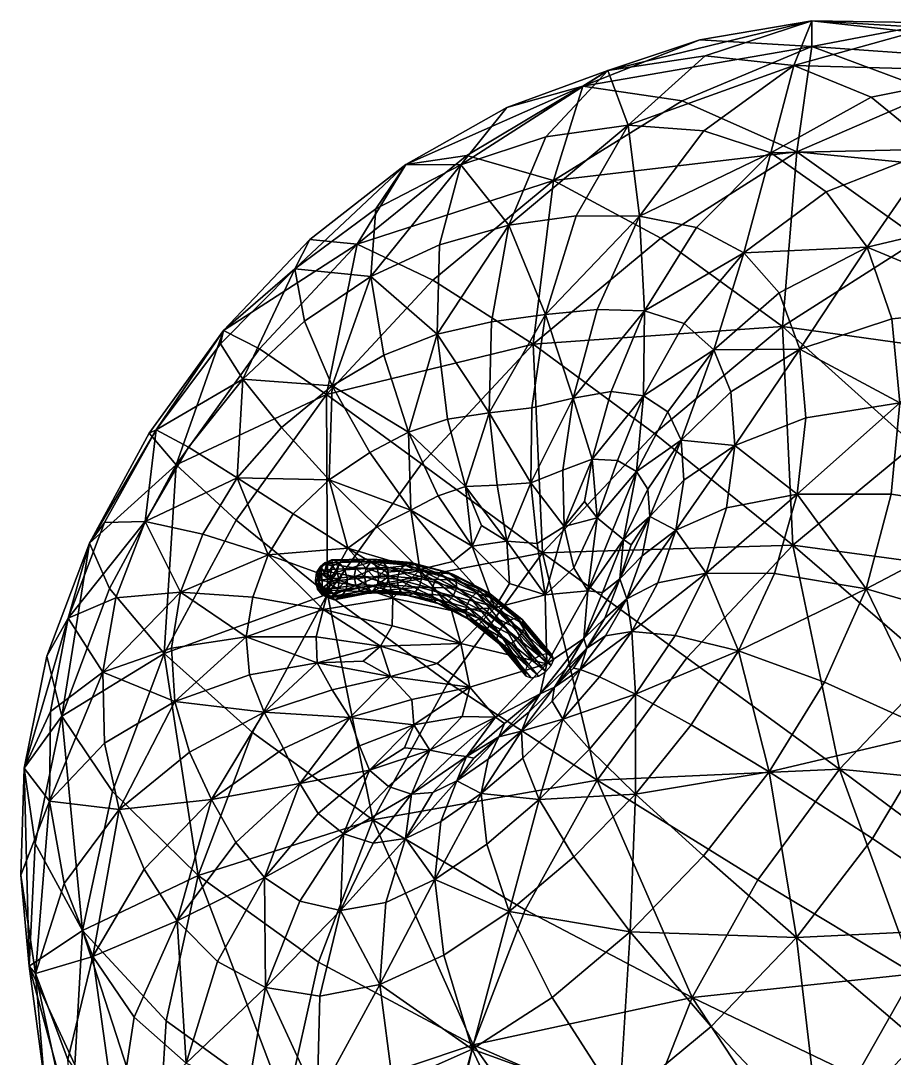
# Model space of a CAD drawing. Header units: millimetres. Extents: x -100 to 100, y -108 to 108.
# Drawn here: x 34.19 to 67.14, y 35.83 to 74.98 of the extents above; entities that cross this region are included whole.
import ezdxf

# ---------------------------------------------------------------- set-up
doc = ezdxf.new("R2010")
doc.units = ezdxf.units.MM
doc.layers.get('0').update_dxf_attribs({"color": 53, "true_color": 0xc6e157})

msp = doc.modelspace()

# ---------------------------------------------------------------- meshes
at = {"color": 54, "true_color": 0x94b11b}
mesh = msp.add_polyface(dxfattribs=at)
corners = [(53.521, 62.776, 12.124), (58.326, 66.776, 14.08), (62.926, 63.434, 9.162), (49.733, 65.191, 17.959), (54.286, 68.948, 19.835), (59.132, 71.95, 22.513), (63.459, 70.026, 16.87), (48.71, 69.554, 31.426), (51.012, 69.893, 25.819), (46.876, 66.543, 24.071), (52.516, 71.706, 33.671), (55.391, 72.51, 28.305), (56.338, 73.099, 36.45), (60.006, 73.655, 39.65), (64.027, 74.976, 35.05), (59.8, 74.252, 31.419), (64.025, 74, 25.89), (63.347, 73.294, 43.158), (57.095, 71.033, 43.174), (59.953, 70.828, 46.105), (55.138, 67.61, 45.705), (57.532, 67.605, 48.055), (59.674, 67.17, 50.454), (62.476, 69.99, 49.14), (57.715, 64.035, 50.949), (55.936, 64.087, 49.137), (55.02, 60.737, 49.479), (53.978, 63.888, 47.323), (60.336, 62.557, 54.439), (62.796, 64.712, 55.162), (61.463, 66.224, 52.837), (59.216, 63.55, 52.707), (56.452, 60.991, 50.802), (57.676, 60.83, 52.008), (53.997, 70.599, 40.447), (50.786, 69.542, 38.034), (49.982, 66.523, 41.435), (52.592, 67.267, 43.464), (47.393, 65.325, 39.716), (47.586, 67.878, 36.048), (49.888, 63.156, 43.909), (51.941, 63.622, 45.556), (51.859, 60.178, 46.775)]
mesh.append_faces([[corners[k] for k in face] for face in [(0, 1, 2, 0), (0, 3, 4, 0), (4, 1, 0, 4), (4, 5, 6, 4), (6, 1, 4, 6), (7, 8, 9, 7), (7, 10, 11, 7), (11, 8, 7, 11), (11, 5, 4, 11), (4, 8, 11, 4), (4, 3, 9, 4), (9, 8, 4, 9), (12, 13, 14, 12), (14, 15, 12, 14), (16, 5, 11, 16), (11, 15, 16, 11), (11, 10, 12, 11), (12, 15, 11, 12), (17, 13, 18, 17), (18, 19, 17, 18), (18, 20, 21, 18), (21, 19, 18, 21), (21, 22, 23, 21), (23, 19, 21, 23), (24, 25, 26, 24), (24, 22, 21, 24), (21, 25, 24, 21), (21, 20, 27, 21), (27, 25, 21, 27), (28, 29, 30, 28), (30, 31, 28, 30), (30, 22, 24, 30), (24, 31, 30, 24), (24, 32, 33, 24), (18, 13, 12, 18), (12, 34, 18, 12), (12, 10, 35, 12), (35, 34, 12, 35), (35, 36, 37, 35), (37, 34, 35, 37), (37, 20, 18, 37), (18, 34, 37, 18), (38, 36, 35, 38), (35, 39, 38, 35), (35, 10, 7, 35), (7, 39, 35, 7), (40, 36, 38, 40), (27, 41, 42, 27), (27, 20, 37, 27), (37, 41, 27, 37), (37, 36, 40, 37), (40, 41, 37, 40)]], dxfattribs={"vtx2": -1, "vtx3": -1, "color": 54})
mesh = msp.add_polyface(dxfattribs=at)
corners = [(62.926, 63.434, 9.162), (68.095, 66.735, 11.951), (72.76, 62.074, 8.332), (73.335, 69.056, 15.48), (78.378, 70.145, 19.658), (82.465, 65.271, 15.621), (77.704, 64.25, 11.671), (75.951, 67.548, 51.768), (70.456, 67.465, 54.083), (71.535, 64.187, 57.377), (77.171, 63.745, 55.558), (73.651, 73.321, 24.567), (68.721, 74.898, 29.86), (72.974, 74.447, 34.319), (78.178, 72.891, 29.28), (76.668, 72.809, 39.046), (82.112, 71.178, 34.292), (64.027, 74.976, 35.05), (60.006, 73.655, 39.65), (63.347, 73.294, 43.158), (67.859, 74.541, 39.088), (66.266, 72.093, 46.83), (71.192, 73.074, 43.345), (68.668, 70.125, 50.519), (73.924, 70.7, 47.634), (79.69, 70.146, 43.816), (63.459, 70.026, 16.87), (58.326, 66.776, 14.08), (64.025, 74, 25.89), (59.8, 74.252, 31.419), (68.656, 72.287, 20.398), (59.132, 71.95, 22.513), (66.12, 66.434, 55.129), (67.047, 63.725, 57.886), (62.796, 64.712, 55.162), (63.571, 62.582, 57.384), (67.347, 60.563, 60.339), (60.336, 62.557, 54.439), (64.564, 68.524, 52.181), (62.476, 69.99, 49.14), (59.674, 67.17, 50.454), (61.463, 66.224, 52.837), (59.953, 70.828, 46.105)]
mesh.append_faces([[corners[k] for k in face] for face in [(0, 1, 2, 0), (3, 4, 5, 3), (2, 1, 3, 2), (3, 6, 2, 3), (7, 8, 9, 7), (9, 10, 7, 9), (11, 12, 13, 11), (13, 14, 11, 13), (13, 15, 16, 13), (17, 18, 19, 17), (19, 20, 17, 19), (19, 21, 22, 19), (22, 20, 19, 22), (22, 15, 13, 22), (13, 20, 22, 13), (13, 12, 17, 13), (17, 20, 13, 17), (23, 8, 7, 23), (7, 24, 23, 7), (25, 15, 22, 25), (22, 24, 25, 22), (22, 21, 23, 22), (23, 24, 22, 23), (26, 1, 0, 26), (0, 27, 26, 0), (17, 12, 28, 17), (28, 29, 17, 28), (11, 4, 3, 11), (3, 30, 11, 3), (3, 1, 26, 3), (26, 30, 3, 26), (26, 31, 28, 26), (28, 30, 26, 28), (28, 12, 11, 28), (11, 30, 28, 11), (9, 8, 32, 9), (32, 33, 9, 32), (32, 34, 35, 32), (35, 33, 32, 35), (9, 33, 36, 9), (35, 34, 37, 35), (32, 8, 23, 32), (23, 38, 32, 23), (23, 21, 39, 23), (39, 38, 23, 39), (39, 40, 41, 39), (41, 38, 39, 41), (41, 34, 32, 41), (32, 38, 41, 32), (39, 21, 19, 39), (19, 42, 39, 19)]], dxfattribs={"vtx2": -1, "vtx3": -1, "color": 54})
mesh = msp.add_polyface(dxfattribs=at)
corners = [(46.876, 66.543, 24.071), (45.092, 66.723, 29.829), (48.71, 69.554, 31.426), (36.776, 55.266, 29.542), (39.027, 59.417, 28.903), (40.055, 58.223, 23.1), (37.54, 53.551, 23.838), (41.832, 63.29, 28.993), (43.195, 62.603, 23.171), (49.733, 65.191, 17.959), (45.719, 60.878, 16.988), (42.317, 56.138, 16.907), (45.755, 53.341, 10.992), (49.309, 58.261, 11.099), (53.521, 62.776, 12.124), (44.523, 65.622, 34.6), (47.586, 67.878, 36.048), (44.895, 63.645, 38.416), (47.393, 65.325, 39.716), (45.931, 61.196, 41.308), (47.357, 58.681, 43.306), (48.815, 59.447, 44.304), (47.885, 62.36, 42.458), (49.888, 63.156, 43.909), (41.722, 62.79, 33.802), (39.292, 59.542, 33.649), (40.511, 58.885, 37.41), (42.558, 61.452, 37.643), (38.883, 56.082, 37.727), (37.34, 56.039, 34.138), (43.518, 54.83, 42.288), (44.463, 56.367, 42.258), (42.347, 57.731, 40.255), (41.059, 55.608, 40.41), (45.824, 57.652, 42.611), (44.028, 59.623, 40.564), (48.897, 56.504, 44.443), (47.636, 55.887, 43.83), (46.52, 55.078, 43.488)]
mesh.append_faces([[corners[k] for k in face] for face in [(0, 1, 2, 0), (3, 4, 5, 3), (5, 6, 3, 5), (7, 1, 0, 7), (0, 8, 7, 0), (0, 9, 10, 0), (10, 8, 0, 10), (10, 11, 5, 10), (5, 8, 10, 5), (5, 4, 7, 5), (7, 8, 5, 7), (12, 11, 10, 12), (10, 13, 12, 10), (10, 9, 14, 10), (2, 1, 15, 2), (15, 16, 2, 15), (15, 17, 18, 15), (18, 16, 15, 18), (19, 20, 21, 19), (21, 22, 19, 21), (18, 22, 23, 18), (18, 17, 19, 18), (19, 22, 18, 19), (15, 1, 7, 15), (7, 24, 15, 7), (7, 4, 25, 7), (25, 24, 7, 25), (25, 26, 27, 25), (27, 24, 25, 27), (27, 17, 15, 27), (15, 24, 27, 15), (28, 26, 25, 28), (25, 29, 28, 25), (25, 4, 3, 25), (3, 29, 25, 3), (30, 31, 32, 30), (32, 33, 30, 32), (32, 26, 28, 32), (28, 33, 32, 28), (34, 20, 19, 34), (19, 35, 34, 19), (19, 17, 27, 19), (27, 35, 19, 27), (27, 26, 32, 27), (32, 35, 27, 32), (32, 31, 34, 32), (34, 35, 32, 34), (21, 20, 36, 21), (36, 20, 34, 36), (34, 37, 36, 34), (34, 31, 38, 34)]], dxfattribs={"vtx2": -1, "vtx3": -1, "color": 54})
mesh = msp.add_polyface(dxfattribs=at)
corners = [(73.731, 45.887, 1.009), (77.25, 48.703, 2.52), (80.861, 43.878, 2.557), (68.691, 50.543, 1.811), (72.79, 53.901, 3.518), (77.154, 56.618, 5.921), (80.974, 50.939, 4.627), (63.316, 55.188, 3.819), (58.096, 59.405, 7.2), (62.926, 63.434, 9.162), (67.882, 58.977, 5.686), (72.76, 62.074, 8.332), (77.704, 64.25, 11.671), (81.569, 58.507, 8.939), (65.069, 46.732, 0.881), (70.587, 42.622, 0.171), (59.311, 50.94, 2.813), (61.989, 42.561, 0.725), (55.926, 46.322, 2.665), (75.981, 50.089, 63.731), (70.488, 52.258, 64.509), (68.703, 48.12, 65.595), (73.967, 45.343, 65.01), (66.318, 44.124, 65.998), (71.273, 40.757, 65.515), (79.688, 42.022, 63.039), (71.535, 64.187, 57.377), (71.901, 60.453, 60.287), (77.582, 59.457, 58.892), (77.171, 63.745, 55.558), (71.553, 56.423, 62.702), (77.186, 54.849, 61.654), (66.071, 53.547, 63.89), (64.501, 50.025, 64.765), (62.625, 54.119, 62.236), (61.258, 51.199, 62.907), (62.42, 46.635, 65.05), (67.021, 57.115, 62.378), (67.347, 60.563, 60.339), (63.795, 59.994, 59.381), (63.475, 57.112, 61.03), (63.571, 62.582, 57.384), (67.047, 63.725, 57.886), (61.122, 58.952, 57.749), (60.968, 60.981, 56.173), (60.044, 54.138, 59.909), (60.804, 56.598, 59.008)]
mesh.append_faces([[corners[k] for k in face] for face in [(0, 1, 2, 0), (0, 3, 4, 0), (4, 1, 0, 4), (4, 5, 6, 4), (7, 8, 9, 7), (9, 10, 7, 9), (11, 10, 9, 11), (11, 5, 4, 11), (4, 10, 11, 4), (4, 3, 7, 4), (7, 10, 4, 7), (11, 12, 13, 11), (14, 3, 0, 14), (0, 15, 14, 0), (7, 3, 14, 7), (14, 16, 7, 14), (14, 17, 18, 14), (19, 20, 21, 19), (21, 22, 19, 21), (21, 23, 24, 21), (19, 22, 25, 19), (26, 27, 28, 26), (28, 29, 26, 28), (30, 20, 19, 30), (19, 31, 30, 19), (28, 27, 30, 28), (30, 31, 28, 30), (21, 20, 32, 21), (32, 33, 21, 32), (32, 34, 35, 32), (35, 33, 32, 35), (36, 33, 35, 36), (36, 23, 21, 36), (21, 33, 36, 21), (32, 20, 30, 32), (30, 37, 32, 30), (30, 27, 38, 30), (38, 37, 30, 38), (38, 39, 40, 38), (40, 37, 38, 40), (40, 34, 32, 40), (32, 37, 40, 32), (41, 39, 38, 41), (38, 42, 41, 38), (38, 27, 26, 38), (43, 39, 41, 43), (41, 44, 43, 41), (45, 34, 40, 45), (40, 46, 45, 40), (40, 39, 43, 40), (43, 46, 40, 43)]], dxfattribs={"vtx2": -1, "vtx3": -1, "color": 54})
mesh = msp.add_polyface(dxfattribs=at)
corners = [(62.926, 63.434, 9.162), (58.096, 59.405, 7.2), (53.521, 62.776, 12.124), (53.871, 54.899, 6.156), (49.309, 58.261, 11.099), (45.719, 60.878, 16.988), (60.336, 62.557, 54.439), (58.592, 60.225, 53.218), (59.103, 59.147, 54.552), (60.968, 60.981, 56.173), (59.204, 57.642, 55.777), (61.122, 58.952, 57.749), (63.571, 62.582, 57.384), (58.893, 55.76, 56.662), (60.804, 56.598, 59.008), (53.978, 63.888, 47.323), (53.46, 60.367, 48.112), (55.02, 60.737, 49.479), (55.936, 64.087, 49.137), (56.452, 60.991, 50.802), (57.715, 64.035, 50.949), (57.676, 60.83, 52.008), (59.216, 63.55, 52.707), (48.815, 59.447, 44.304), (50.286, 59.947, 45.496), (49.888, 63.156, 43.909), (47.885, 62.36, 42.458), (51.859, 60.178, 46.775), (51.941, 63.622, 45.556), (57.417, 57.973, 51.757), (57.836, 57.301, 52.82), (56.512, 55.74, 50.165), (56.927, 55.4, 51.221), (57.918, 56.272, 53.799), (56.693, 58.389, 50.96), (55.74, 58.44, 50.191), (55.447, 56.833, 49.533), (55.929, 56.226, 49.683), (53.428, 57.545, 48.154), (54.636, 58.016, 49.207), (53.668, 55.252, 47.722), (54.68, 55.894, 48.691), (52.162, 57.454, 47.176), (50.959, 57.402, 46.233), (52.527, 55.345, 46.964), (48.897, 56.504, 44.443), (49.937, 57.047, 45.283), (51.219, 55.151, 45.82)]
mesh.append_faces([[corners[k] for k in face] for face in [(0, 1, 2, 0), (2, 1, 3, 2), (3, 4, 2, 3), (2, 4, 5, 2), (6, 7, 8, 6), (8, 9, 6, 8), (8, 10, 11, 8), (11, 9, 8, 11), (6, 9, 12, 6), (11, 10, 13, 11), (13, 14, 11, 13), (15, 16, 17, 15), (17, 18, 15, 17), (17, 19, 20, 17), (21, 7, 6, 21), (6, 22, 21, 6), (21, 22, 20, 21), (23, 24, 25, 23), (25, 26, 23, 25), (27, 16, 15, 27), (25, 24, 27, 25), (27, 28, 25, 27), (8, 7, 29, 8), (29, 30, 8, 29), (29, 31, 32, 29), (33, 10, 8, 33), (8, 30, 33, 8), (29, 7, 21, 29), (21, 34, 29, 21), (21, 19, 35, 21), (35, 34, 21, 35), (35, 36, 37, 35), (37, 34, 35, 37), (29, 34, 37, 29), (17, 16, 38, 17), (38, 39, 17, 38), (38, 40, 41, 38), (41, 39, 38, 41), (41, 36, 35, 41), (35, 39, 41, 35), (35, 19, 17, 35), (17, 39, 35, 17), (38, 16, 27, 38), (27, 42, 38, 27), (27, 24, 43, 27), (43, 42, 27, 43), (38, 42, 44, 38), (45, 46, 23, 45), (43, 46, 47, 43), (43, 24, 23, 43), (23, 46, 43, 23)]], dxfattribs={"vtx2": -1, "vtx3": -1, "color": 54})
mesh = msp.add_polyface(dxfattribs=at)
corners = [(53.871, 54.899, 6.156), (58.096, 59.405, 7.2), (63.316, 55.188, 3.819), (59.311, 50.94, 2.813), (60.044, 54.138, 59.909), (58.22, 53.766, 57.27), (57.235, 51.928, 57.663), (58.87, 51.786, 60.41), (61.258, 51.199, 62.907), (58.893, 55.76, 56.662), (60.804, 56.598, 59.008), (57.048, 53.169, 54.68), (57.63, 54.782, 54.341), (59.204, 57.642, 55.777), (57.918, 56.272, 53.799), (57.214, 55.206, 52.37), (56.786, 53.913, 52.1), (56.218, 52.437, 52.136), (56.927, 55.4, 51.221), (57.836, 57.301, 52.82), (57.417, 57.973, 51.757), (56.131, 53.4, 49.997), (55.421, 51.662, 49.633), (56.512, 55.74, 50.165), (55.58, 53.467, 48.554), (55.929, 56.226, 49.683), (55.045, 54.338, 48.296), (53.97, 53.315, 47.086), (55.447, 56.833, 49.533), (54.68, 55.894, 48.691), (53.668, 55.252, 47.722), (50.959, 57.402, 46.233), (51.566, 55.927, 46.363), (52.527, 55.345, 46.964), (52.162, 57.454, 47.176), (53.428, 57.545, 48.154), (52.629, 53.746, 46.341), (52.066, 52.819, 45.567), (51.219, 55.151, 45.82), (50.487, 54.579, 45.077), (51.938, 53.197, 49.229), (50.614, 53.87, 50.59), (50.619, 53.566, 50.712), (51.911, 52.91, 49.384), (51.836, 53.405, 48.997), (53.103, 52.379, 47.701), (53.181, 52.191, 47.958), (52.908, 52.446, 47.446), (51.632, 53.478, 48.751), (52.647, 52.372, 47.261), (51.381, 53.397, 48.557), (52.392, 52.178, 47.196), (51.149, 53.184, 48.467)]
mesh.append_faces([[corners[k] for k in face] for face in [(0, 1, 2, 0), (2, 3, 0, 2), (4, 5, 6, 4), (4, 7, 8, 4), (9, 5, 4, 9), (4, 10, 9, 4), (11, 5, 9, 11), (9, 12, 11, 9), (9, 13, 14, 9), (14, 12, 9, 14), (14, 15, 16, 14), (16, 12, 14, 16), (16, 17, 11, 16), (11, 12, 16, 11), (18, 19, 20, 18), (18, 15, 14, 18), (14, 19, 18, 14), (16, 21, 22, 16), (16, 15, 18, 16), (18, 21, 16, 18), (18, 23, 24, 18), (24, 21, 18, 24), (25, 23, 20, 25), (24, 26, 27, 24), (24, 23, 25, 24), (25, 26, 24, 25), (25, 28, 29, 25), (29, 26, 25, 29), (29, 30, 27, 29), (27, 26, 29, 27), (31, 32, 33, 31), (33, 34, 31, 33), (33, 30, 35, 33), (27, 36, 37, 27), (27, 30, 33, 27), (33, 36, 27, 33), (33, 32, 38, 33), (38, 36, 33, 38), (38, 39, 37, 38), (37, 36, 38, 37), (40, 41, 42, 40), (42, 43, 40, 42), (41, 40, 44, 41), (45, 44, 40, 45), (40, 46, 45, 40), (47, 48, 44, 47), (44, 45, 47, 44), (49, 50, 48, 49), (48, 47, 49, 48), (51, 52, 50, 51), (50, 49, 51, 50)]], dxfattribs={"vtx2": -1, "vtx3": -1, "color": 54})
mesh = msp.add_polyface(dxfattribs=at)
corners = [(39.6, 51.101, 17.697), (42.317, 56.138, 16.907), (45.755, 53.341, 10.992), (36.776, 55.266, 29.542), (37.54, 53.551, 23.838), (35.736, 48.737, 25.368), (40.055, 58.223, 23.1), (35.175, 50.999, 30.896), (35.974, 52.44, 35.265), (37.34, 56.039, 34.138), (37.775, 53.199, 38.606), (38.883, 56.082, 37.727), (40.217, 53.414, 41.049), (42.942, 53.224, 42.726), (43.518, 54.83, 42.288), (45.59, 52.768, 43.769), (45.912, 53.961, 43.462), (45.793, 53.572, 55.027), (45.869, 53.687, 55.111), (45.89, 53.843, 55.147), (45.851, 53.998, 55.125), (45.762, 54.11, 55.05), (45.646, 54.15, 54.943), (45.536, 54.106, 54.833), (45.46, 53.991, 54.748), (45.439, 53.836, 54.712), (45.479, 53.681, 54.735), (45.568, 53.569, 54.809), (45.683, 53.529, 54.916), (46.01, 53.318, 55.033), (45.789, 53.231, 54.811), (46.161, 53.548, 55.202), (46.203, 53.859, 55.274), (46.125, 54.168, 55.229), (45.946, 54.393, 55.08), (45.344, 54.155, 54.476), (45.495, 54.385, 54.645), (45.302, 53.844, 54.404), (45.38, 53.535, 54.448), (45.559, 53.31, 54.598), (46.275, 53.237, 54.852), (46.009, 53.132, 54.586), (45.421, 53.872, 54.093), (45.471, 54.247, 54.18), (45.516, 53.498, 54.147), (45.731, 53.227, 54.327), (46.764, 54.003, 52.852), (46.83, 53.681, 52.915)]
mesh.append_faces([[corners[k] for k in face] for face in [(19, 21, 23, 19), (23, 25, 27, 23), (19, 23, 27, 19), (17, 19, 27, 17)]], dxfattribs={"vtx0": -1, "vtx1": -1, "vtx2": -1, "vtx3": -1, "color": 54})
mesh.append_faces([[corners[k] for k in face] for face in [(28, 17, 27, 28)]], dxfattribs={"vtx1": -1, "vtx3": -1, "color": 54})
mesh.append_faces([[corners[k] for k in face] for face in [(0, 1, 2, 0), (3, 4, 5, 3), (0, 4, 6, 0), (3, 7, 8, 3), (8, 9, 3, 8), (8, 10, 11, 8), (12, 13, 14, 12), (14, 13, 15, 14), (15, 16, 14, 15), (17, 18, 19, 17), (19, 20, 21, 19), (21, 22, 23, 21), (23, 24, 25, 23), (25, 26, 27, 25), (29, 17, 28, 29), (28, 30, 29, 28), (31, 18, 17, 31), (17, 29, 31, 17), (32, 19, 18, 32), (18, 31, 32, 18), (33, 20, 19, 33), (19, 32, 33, 19), (34, 21, 20, 34), (20, 33, 34, 20), (35, 24, 23, 35), (23, 36, 35, 23), (37, 25, 24, 37), (24, 35, 37, 24), (38, 26, 25, 38), (25, 37, 38, 25), (39, 27, 26, 39), (26, 38, 39, 26), (30, 28, 27, 30), (27, 39, 30, 27), (40, 29, 30, 40), (30, 41, 40, 30), (42, 37, 35, 42), (35, 43, 42, 35), (44, 38, 37, 44), (37, 42, 44, 37), (45, 39, 38, 45), (38, 44, 45, 38), (41, 30, 39, 41), (39, 45, 41, 39), (46, 42, 43, 46), (42, 46, 47, 42)]], dxfattribs={"vtx2": -1, "vtx3": -1, "color": 54})
mesh = msp.add_polyface(dxfattribs=at)
corners = [(40.055, 58.223, 23.1), (42.317, 56.138, 16.907), (39.6, 51.101, 17.697), (45.755, 53.341, 10.992), (49.309, 58.261, 11.099), (53.871, 54.899, 6.156), (38.883, 56.082, 37.727), (37.34, 56.039, 34.138), (35.974, 52.44, 35.265), (43.518, 54.83, 42.288), (41.059, 55.608, 40.41), (40.217, 53.414, 41.049), (37.775, 53.199, 38.606), (46.52, 55.078, 43.488), (47.636, 55.887, 43.83), (45.824, 57.652, 42.611), (47.997, 54.175, 44.077), (49.246, 54.265, 44.5), (48.897, 56.504, 44.443), (45.912, 53.961, 43.462), (48.224, 53.194, 44.233), (44.463, 56.367, 42.258), (45.716, 54.472, 54.866), (45.646, 54.15, 54.943), (45.762, 54.11, 55.05), (45.946, 54.393, 55.08), (45.495, 54.385, 54.645), (45.536, 54.106, 54.833), (46.198, 54.534, 54.909), (46.125, 54.168, 55.229), (46.414, 54.263, 55.089), (45.92, 54.63, 54.651), (45.654, 54.525, 54.384), (45.471, 54.247, 54.18), (45.344, 54.155, 54.476), (47.459, 54.574, 53.525), (47.632, 54.34, 53.692), (47.224, 54.657, 53.299), (46.992, 54.566, 53.074), (46.823, 54.327, 52.911), (49.118, 54.46, 51.796), (47.842, 54.567, 53.117), (48.007, 54.339, 53.284), (49.266, 54.234, 51.981), (48.897, 54.54, 51.567), (47.615, 54.647, 52.894), (48.662, 54.453, 51.356), (47.386, 54.559, 52.677), (48.476, 54.221, 51.219), (47.217, 54.326, 52.522), (47.699, 54.018, 53.754), (47.153, 54.009, 52.472)]
mesh.append_faces([[corners[k] for k in face] for face in [(0, 1, 2, 0), (3, 4, 5, 3), (6, 7, 8, 6), (9, 10, 11, 9), (6, 12, 11, 6), (11, 10, 6, 11), (13, 14, 15, 13), (13, 16, 17, 13), (17, 14, 13, 17), (18, 14, 17, 18), (13, 19, 20, 13), (13, 21, 9, 13), (9, 19, 13, 9), (22, 23, 24, 22), (24, 25, 22, 24), (26, 27, 23, 26), (23, 22, 26, 23), (28, 25, 29, 28), (29, 30, 28, 29), (31, 22, 25, 31), (25, 28, 31, 25), (32, 26, 22, 32), (22, 31, 32, 22), (33, 34, 26, 33), (26, 32, 33, 26), (35, 28, 30, 35), (30, 36, 35, 30), (37, 31, 28, 37), (28, 35, 37, 28), (38, 32, 31, 38), (31, 37, 38, 31), (39, 33, 32, 39), (32, 38, 39, 32), (40, 41, 42, 40), (42, 43, 40, 42), (44, 45, 41, 44), (41, 40, 44, 41), (46, 47, 45, 46), (45, 44, 46, 45), (48, 49, 47, 48), (47, 46, 48, 47), (42, 36, 50, 42), (36, 42, 41, 36), (41, 35, 36, 41), (35, 41, 45, 35), (45, 37, 35, 45), (37, 45, 47, 37), (47, 38, 37, 47), (38, 47, 49, 38), (49, 39, 38, 49), (39, 49, 51, 39)]], dxfattribs={"vtx2": -1, "vtx3": -1, "color": 54})
mesh = msp.add_polyface(dxfattribs=at)
corners = [(53.871, 54.899, 6.156), (50.311, 50.01, 6.022), (45.755, 53.341, 10.992), (48.897, 56.504, 44.443), (50.487, 54.579, 45.077), (51.219, 55.151, 45.82), (49.937, 57.047, 45.283), (51.566, 55.927, 46.363), (50.959, 57.402, 46.233), (49.246, 54.265, 44.5), (52.066, 52.819, 45.567), (50.436, 52.724, 44.899), (47.997, 54.175, 44.077), (48.224, 53.194, 44.233), (48.065, 54.025, 53.351), (49.301, 53.922, 52.072), (49.266, 54.234, 51.981), (50.296, 53.033, 50.6), (49.028, 53.376, 51.908), (48.793, 53.288, 51.697), (50.053, 52.948, 50.397), (50.503, 53.26, 50.715), (49.214, 53.608, 52.046), (50.619, 53.566, 50.712), (50.614, 53.87, 50.59), (50.487, 54.091, 50.383), (49.118, 54.46, 51.796), (50.274, 54.169, 50.146), (48.897, 54.54, 51.567), (50.032, 54.083, 49.943), (48.662, 54.453, 51.356), (49.824, 53.857, 49.828), (48.476, 54.221, 51.219), (49.708, 53.551, 49.832), (48.389, 53.907, 51.193), (49.713, 53.246, 49.953), (48.424, 53.594, 51.284), (49.84, 53.026, 50.16), (48.572, 53.368, 51.468), (51.761, 52.62, 49.422), (51.53, 52.406, 49.332), (51.911, 52.91, 49.384), (51.836, 53.405, 48.997), (51.632, 53.478, 48.751), (51.381, 53.397, 48.557), (51.149, 53.184, 48.467), (50.999, 52.894, 48.505), (50.972, 52.607, 48.66), (51.074, 52.399, 48.892)]
mesh.append_faces([[corners[k] for k in face] for face in [(0, 1, 2, 0), (3, 4, 5, 3), (5, 6, 3, 5), (5, 7, 8, 5), (9, 4, 3, 9), (10, 4, 9, 10), (9, 11, 10, 9), (9, 12, 13, 9), (13, 11, 9, 13), (14, 15, 16, 14), (17, 18, 19, 17), (19, 20, 17, 19), (21, 22, 18, 21), (18, 17, 21, 18), (23, 15, 22, 23), (22, 21, 23, 22), (24, 16, 15, 24), (15, 23, 24, 15), (25, 26, 16, 25), (16, 24, 25, 16), (27, 28, 26, 27), (26, 25, 27, 26), (29, 30, 28, 29), (28, 27, 29, 28), (31, 32, 30, 31), (30, 29, 31, 30), (33, 34, 32, 33), (32, 31, 33, 32), (35, 36, 34, 35), (34, 33, 35, 34), (37, 38, 36, 37), (36, 35, 37, 36), (20, 19, 38, 20), (38, 37, 20, 38), (39, 21, 17, 39), (17, 40, 39, 17), (41, 23, 21, 41), (21, 39, 41, 21), (42, 25, 24, 42), (43, 27, 25, 43), (25, 42, 43, 25), (44, 29, 27, 44), (27, 43, 44, 27), (45, 31, 29, 45), (29, 44, 45, 29), (46, 33, 31, 46), (31, 45, 46, 31), (47, 35, 33, 47), (33, 46, 47, 33), (48, 37, 35, 48), (35, 47, 48, 35)]], dxfattribs={"vtx2": -1, "vtx3": -1, "color": 54})
mesh = msp.add_polyface(dxfattribs=at)
corners = [(40.873, 42.721, 13.486), (37.641, 45.896, 19.343), (39.6, 51.101, 17.697), (42.922, 48.125, 11.792), (45.755, 53.341, 10.992), (47.473, 44.83, 6.792), (35.736, 48.737, 25.368), (35.175, 50.999, 30.896), (36.776, 55.266, 29.542), (37.54, 53.551, 23.838), (34.321, 46.778, 32.948), (34.727, 43.93, 27.668), (36.513, 40.653, 21.826), (35.974, 52.44, 35.265), (35.304, 48.907, 37.026), (34.186, 42.741, 35.576), (35.273, 45.536, 39.3), (37.349, 47.713, 41.96), (37.285, 50.391, 40.057), (37.775, 53.199, 38.606), (37.902, 45.218, 44.196), (41.376, 45.599, 47.522), (44.094, 47.523, 47.748), (43.371, 48.894, 46.203), (40.556, 47.382, 45.542), (42.814, 50.3, 44.795), (40.002, 49.294, 43.733), (42.689, 51.729, 43.599), (42.942, 53.224, 42.726), (40.217, 53.414, 41.049), (39.877, 51.307, 42.196), (44.714, 46.197, 49.357), (42.295, 43.974, 49.57), (45.59, 52.768, 43.769), (45.333, 51.731, 44.422), (45.371, 50.752, 45.323), (47.099, 50.806, 45.504), (47.753, 51.377, 45.016), (46.601, 48.684, 47.548), (45.932, 49.732, 46.373), (48.139, 50.231, 46.176), (46.962, 47.62, 48.822), (45.411, 45.069, 50.906), (47.34, 46.701, 50.015)]
mesh.append_faces([[corners[k] for k in face] for face in [(0, 1, 2, 0), (2, 3, 0, 2), (4, 3, 2, 4), (5, 3, 4, 5), (6, 7, 8, 6), (2, 1, 6, 2), (6, 9, 2, 6), (10, 7, 6, 10), (6, 11, 10, 6), (6, 1, 12, 6), (13, 7, 10, 13), (10, 14, 13, 10), (10, 15, 16, 10), (16, 14, 10, 16), (16, 17, 18, 16), (18, 14, 16, 18), (18, 19, 13, 18), (13, 14, 18, 13), (20, 17, 16, 20), (21, 22, 23, 21), (23, 24, 21, 23), (23, 25, 26, 23), (26, 24, 23, 26), (26, 17, 20, 26), (20, 24, 26, 20), (21, 24, 20, 21), (27, 28, 29, 27), (29, 30, 27, 29), (29, 19, 18, 29), (18, 30, 29, 18), (18, 17, 26, 18), (26, 30, 18, 26), (26, 25, 27, 26), (27, 30, 26, 27), (31, 22, 21, 31), (21, 32, 31, 21), (33, 28, 27, 33), (27, 34, 33, 27), (27, 25, 35, 27), (35, 34, 27, 35), (35, 36, 37, 35), (37, 34, 35, 37), (33, 34, 37, 33), (23, 22, 38, 23), (38, 39, 23, 38), (35, 39, 40, 35), (35, 25, 23, 35), (23, 39, 35, 23), (38, 22, 31, 38), (31, 41, 38, 31), (31, 42, 43, 31)]], dxfattribs={"vtx2": -1, "vtx3": -1, "color": 54})
mesh = msp.add_polyface(dxfattribs=at)
corners = [(48.224, 53.194, 44.233), (45.912, 53.961, 43.462), (45.59, 52.768, 43.769), (47.997, 54.175, 44.077), (46.52, 55.078, 43.488), (46.458, 53.514, 55.056), (46.161, 53.548, 55.202), (46.01, 53.318, 55.033), (46.275, 53.237, 54.852), (46.509, 53.89, 55.143), (46.203, 53.859, 55.274), (46.414, 54.263, 55.089), (46.125, 54.168, 55.229), (47.471, 53.455, 53.532), (46.009, 53.132, 54.586), (47.239, 53.364, 53.307), (47.64, 53.694, 53.696), (47.699, 54.018, 53.754), (47.632, 54.34, 53.692), (45.471, 54.247, 54.18), (46.823, 54.327, 52.911), (46.764, 54.003, 52.852), (46.83, 53.681, 52.915), (45.516, 53.498, 54.147), (45.421, 53.872, 54.093), (47.004, 53.447, 53.081), (45.731, 53.227, 54.327), (49.028, 53.376, 51.908), (47.832, 53.475, 53.146), (47.604, 53.387, 52.928), (48.793, 53.288, 51.697), (49.214, 53.608, 52.046), (48.001, 53.709, 53.301), (49.301, 53.922, 52.072), (48.065, 54.025, 53.351), (49.266, 54.234, 51.981), (48.007, 54.339, 53.284), (48.389, 53.907, 51.193), (47.153, 54.009, 52.472), (47.217, 54.326, 52.522), (48.476, 54.221, 51.219), (48.424, 53.594, 51.284), (47.212, 53.695, 52.539), (48.572, 53.368, 51.468), (47.377, 53.467, 52.706)]
mesh.append_faces([[corners[k] for k in face] for face in [(0, 1, 2, 0), (0, 3, 4, 0), (5, 6, 7, 5), (7, 8, 5, 7), (9, 10, 6, 9), (6, 5, 9, 6), (11, 12, 10, 11), (10, 9, 11, 10), (13, 8, 14, 13), (14, 15, 13, 14), (16, 5, 8, 16), (8, 13, 16, 8), (17, 9, 5, 17), (5, 16, 17, 5), (18, 11, 9, 18), (9, 17, 18, 9), (19, 20, 21, 19), (22, 23, 24, 22), (25, 26, 23, 25), (23, 22, 25, 23), (15, 14, 26, 15), (26, 25, 15, 26), (27, 28, 29, 27), (29, 30, 27, 29), (31, 32, 28, 31), (28, 27, 31, 28), (33, 34, 32, 33), (32, 31, 33, 32), (35, 36, 34, 35), (37, 38, 39, 37), (39, 40, 37, 39), (41, 42, 38, 41), (38, 37, 41, 38), (43, 44, 42, 43), (42, 41, 43, 42), (30, 29, 44, 30), (44, 43, 30, 44), (15, 29, 28, 15), (28, 13, 15, 28), (13, 28, 32, 13), (32, 16, 13, 32), (16, 32, 34, 16), (34, 17, 16, 34), (17, 34, 36, 17), (38, 21, 20, 38), (21, 38, 42, 21), (42, 22, 21, 42), (22, 42, 44, 22), (44, 25, 22, 44), (25, 44, 29, 25), (29, 15, 25, 29)]], dxfattribs={"vtx2": -1, "vtx3": -1, "color": 54})
mesh = msp.add_polyface(dxfattribs=at)
corners = [(55.926, 46.322, 2.665), (59.311, 50.94, 2.813), (65.069, 46.732, 0.881), (50.311, 50.01, 6.022), (53.871, 54.899, 6.156), (62.42, 46.635, 65.05), (59.473, 48.408, 63.083), (57.373, 45.799, 62.806), (59.94, 43.464, 64.797), (61.258, 51.199, 62.907), (57.235, 51.928, 57.663), (58.87, 51.786, 60.41), (60.044, 54.138, 59.909), (56.014, 50.221, 57.735), (57.373, 49.563, 60.507), (62.625, 54.119, 62.236), (54.632, 48.622, 57.382), (53.132, 47.147, 56.828), (53.748, 45.591, 59.606), (55.641, 47.487, 60.196), (54.235, 49.3, 54.774), (53.08, 48.169, 54.224), (55.29, 50.502, 55.178), (55.043, 50.551, 53.432), (54.323, 49.837, 52.483), (53.369, 48.897, 51.774), (58.22, 53.766, 57.27), (57.048, 53.169, 54.68), (56.248, 51.766, 55.053), (56.218, 52.437, 52.136), (55.546, 51.306, 52.673), (55.421, 51.662, 49.633), (54.029, 50.715, 46.521), (53.778, 49.574, 49.456), (54.769, 50.549, 50.615), (55.58, 53.467, 48.554), (56.131, 53.4, 49.997), (56.786, 53.913, 52.1), (53.97, 53.315, 47.086), (54.289, 50.875, 46.832), (53.181, 52.191, 47.958), (53.121, 51.93, 48.147), (54.2, 50.648, 47.051), (54.233, 51.038, 46.554), (53.103, 52.379, 47.701), (54.045, 51.096, 46.291)]
mesh.append_faces([[corners[k] for k in face] for face in [(0, 1, 2, 0), (0, 3, 4, 0), (4, 1, 0, 4), (5, 6, 7, 5), (7, 8, 5, 7), (9, 6, 5, 9), (10, 11, 12, 10), (10, 13, 14, 10), (14, 11, 10, 14), (14, 6, 9, 14), (9, 11, 14, 9), (9, 15, 12, 9), (16, 17, 18, 16), (18, 19, 16, 18), (7, 19, 18, 7), (7, 6, 14, 7), (14, 19, 7, 14), (14, 13, 16, 14), (16, 19, 14, 16), (16, 20, 21, 16), (16, 13, 22, 16), (22, 20, 16, 22), (22, 23, 24, 22), (24, 20, 22, 24), (24, 25, 21, 24), (21, 20, 24, 21), (10, 26, 27, 10), (27, 28, 10, 27), (27, 29, 30, 27), (30, 28, 27, 30), (30, 23, 22, 30), (22, 28, 30, 22), (22, 13, 10, 22), (10, 28, 22, 10), (31, 32, 33, 31), (33, 34, 31, 33), (33, 25, 24, 33), (24, 34, 33, 24), (24, 23, 30, 24), (30, 34, 24, 30), (30, 29, 31, 30), (31, 34, 30, 31), (35, 32, 31, 35), (31, 36, 35, 31), (31, 29, 37, 31), (38, 32, 35, 38), (39, 40, 41, 39), (41, 42, 39, 41), (43, 44, 40, 43), (40, 39, 43, 40), (44, 43, 45, 44)]], dxfattribs={"vtx2": -1, "vtx3": -1, "color": 54})
mesh = msp.add_polyface(dxfattribs=at)
corners = [(47.473, 44.83, 6.792), (50.311, 50.01, 6.022), (55.926, 46.322, 2.665), (45.755, 53.341, 10.992), (50.642, 46.295, 53.516), (49.732, 45.863, 52.727), (48.694, 44.12, 54.663), (51.277, 47.157, 52.076), (51.002, 47.215, 51.033), (50.49, 47.275, 50.072), (48.926, 45.799, 51.789), (51.82, 47.116, 53.91), (52.225, 47.951, 51.723), (50.036, 44.759, 55.633), (51.558, 45.814, 56.3), (52.095, 48.694, 48.415), (45.59, 52.768, 43.769), (48.195, 52.15, 44.499), (48.224, 53.194, 44.233), (52.066, 52.819, 45.567), (50.436, 52.724, 44.899), (50.79, 51.476, 45.24), (47.753, 51.377, 45.016), (46.601, 48.684, 47.548), (48.933, 49.36, 47.127), (48.139, 50.231, 46.176), (45.932, 49.732, 46.373), (47.099, 50.806, 45.504), (45.371, 50.752, 45.323), (49.891, 50.729, 45.731), (51.127, 49.829, 46.694), (47.34, 46.701, 50.015), (46.962, 47.62, 48.822), (44.714, 46.197, 49.357), (48.668, 47.536, 49.27), (49.011, 48.407, 48.275), (48.062, 46.087, 50.944), (46.363, 44.292, 52.27), (49.618, 47.456, 49.517), (45.411, 45.069, 50.906), (50.838, 48.721, 48.028), (51.53, 52.406, 49.332), (50.296, 53.033, 50.6), (50.053, 52.948, 50.397), (51.278, 52.325, 49.138), (49.84, 53.026, 50.16), (51.074, 52.399, 48.892), (52.149, 51.654, 47.457), (50.972, 52.607, 48.66), (50.999, 52.894, 48.505)]
mesh.append_faces([[corners[k] for k in face] for face in [(0, 1, 2, 0), (3, 1, 0, 3), (4, 5, 6, 4), (4, 7, 8, 4), (8, 5, 4, 8), (8, 9, 10, 8), (10, 5, 8, 10), (4, 11, 12, 4), (4, 13, 14, 4), (14, 11, 4, 14), (15, 9, 8, 15), (8, 7, 12, 8), (16, 17, 18, 16), (19, 20, 21, 19), (18, 17, 21, 18), (21, 20, 18, 21), (22, 17, 16, 22), (23, 24, 25, 23), (25, 26, 23, 25), (25, 27, 28, 25), (21, 29, 30, 21), (21, 17, 22, 21), (22, 29, 21, 22), (22, 27, 25, 22), (25, 29, 22, 25), (25, 24, 30, 25), (30, 29, 25, 30), (31, 32, 33, 31), (31, 34, 35, 31), (35, 32, 31, 35), (35, 24, 23, 35), (23, 32, 35, 23), (10, 36, 37, 10), (10, 9, 38, 10), (38, 36, 10, 38), (38, 34, 31, 38), (31, 36, 38, 31), (31, 39, 37, 31), (37, 36, 31, 37), (30, 40, 15, 30), (30, 24, 35, 30), (35, 40, 30, 35), (35, 34, 38, 35), (38, 40, 35, 38), (38, 9, 15, 38), (15, 40, 38, 15), (41, 42, 43, 41), (43, 44, 41, 43), (44, 43, 45, 44), (45, 46, 44, 45), (47, 48, 49, 47)]], dxfattribs={"vtx2": -1, "vtx3": -1, "color": 54})
mesh = msp.add_polyface(dxfattribs=at)
corners = [(53.748, 45.591, 59.606), (53.132, 47.147, 56.828), (51.558, 45.814, 56.3), (53.08, 48.169, 54.224), (51.82, 47.116, 53.91), (53.369, 48.897, 51.774), (52.225, 47.951, 51.723), (51.277, 47.157, 52.076), (50.642, 46.295, 53.516), (53.778, 49.574, 49.456), (54.029, 50.715, 46.521), (52.095, 48.694, 48.415), (52.437, 48.457, 49.769), (51.002, 47.215, 51.033), (54.632, 48.622, 57.382), (52.066, 52.819, 45.567), (53.97, 53.315, 47.086), (50.79, 51.476, 45.24), (51.127, 49.829, 46.694), (52.683, 51.473, 48.153), (51.53, 52.406, 49.332), (51.278, 52.325, 49.138), (52.422, 51.399, 47.968), (52.938, 51.668, 48.219), (51.761, 52.62, 49.422), (53.121, 51.93, 48.147), (51.911, 52.91, 49.384), (53.181, 52.191, 47.958), (51.938, 53.197, 49.229), (52.209, 51.915, 47.268), (50.999, 52.894, 48.505), (51.149, 53.184, 48.467), (52.392, 52.178, 47.196), (52.149, 51.654, 47.457), (52.227, 51.465, 47.713), (51.074, 52.399, 48.892), (50.972, 52.607, 48.66), (53.712, 50.25, 47.107), (53.444, 50.185, 46.93), (53.989, 50.42, 47.151), (54.2, 50.648, 47.051), (54.045, 51.096, 46.291), (52.908, 52.446, 47.446), (53.103, 52.379, 47.701), (53.777, 51.031, 46.114), (52.647, 52.372, 47.261), (53.5, 50.862, 46.07), (53.288, 50.633, 46.171), (53.199, 50.407, 46.39), (53.256, 50.243, 46.667)]
mesh.append_faces([[corners[k] for k in face] for face in [(0, 1, 2, 0), (2, 1, 3, 2), (3, 4, 2, 3), (3, 5, 6, 3), (6, 4, 3, 6), (6, 7, 8, 6), (9, 10, 11, 9), (11, 12, 9, 11), (13, 12, 11, 13), (6, 12, 13, 6), (6, 5, 9, 6), (9, 12, 6, 9), (3, 1, 14, 3), (15, 10, 16, 15), (17, 10, 15, 17), (18, 10, 17, 18), (11, 10, 18, 11), (19, 20, 21, 19), (21, 22, 19, 21), (23, 24, 20, 23), (20, 19, 23, 20), (25, 26, 24, 25), (24, 23, 25, 24), (27, 28, 26, 27), (26, 25, 27, 26), (29, 30, 31, 29), (31, 32, 29, 31), (30, 29, 33, 30), (34, 35, 36, 34), (36, 33, 34, 36), (22, 21, 35, 22), (35, 34, 22, 35), (37, 19, 22, 37), (22, 38, 37, 22), (39, 23, 19, 39), (19, 37, 39, 19), (40, 25, 23, 40), (23, 39, 40, 23), (41, 42, 43, 41), (44, 45, 42, 44), (42, 41, 44, 42), (46, 32, 45, 46), (45, 44, 46, 45), (47, 29, 32, 47), (32, 46, 47, 32), (48, 33, 29, 48), (29, 47, 48, 29), (49, 34, 33, 49), (33, 48, 49, 33), (38, 22, 34, 38), (34, 49, 38, 34)]], dxfattribs={"vtx2": -1, "vtx3": -1, "color": 54})
mesh = msp.add_polyface(dxfattribs=at)
corners = [(47.473, 44.83, 6.792), (45.415, 39.453, 8.459), (40.873, 42.721, 13.486), (42.922, 48.125, 11.792), (36.4, 31.329, 37.915), (35.958, 35.777, 42.066), (34.742, 39.028, 38.656), (35.066, 35.048, 34.071), (34.186, 42.741, 35.576), (34.506, 39.308, 30.612), (36.226, 35.581, 25.013), (36.787, 30.889, 28.768), (36.513, 40.653, 21.826), (34.727, 43.93, 27.668), (35.736, 48.737, 25.368), (34.321, 46.778, 32.948), (44.195, 33.971, 11.015), (39.672, 37.237, 16.062), (39.339, 31.904, 19.382), (37.641, 45.896, 19.343), (36.907, 39.673, 44.903), (35.825, 42.425, 41.966), (38.846, 42.965, 46.648), (37.902, 45.218, 44.196), (35.273, 45.536, 39.3), (41.376, 45.599, 47.522), (37.807, 33.127, 45.682), (38.462, 37.377, 47.99), (40.431, 35.641, 51.099), (41.61, 39.484, 51.744), (40.085, 41.013, 49.2), (45.372, 34.269, 56.861), (45.469, 38.171, 56.389), (43.416, 38.499, 54.171), (42.754, 34.57, 54.099), (46.363, 44.292, 52.27), (45.411, 45.069, 50.906), (43.386, 42.645, 51.581), (44.717, 41.751, 53.453), (46.254, 41.401, 55.154), (42.295, 43.974, 49.57), (44.714, 46.197, 49.357)]
mesh.append_faces([[corners[k] for k in face] for face in [(0, 1, 2, 0), (2, 3, 0, 2), (4, 5, 6, 4), (6, 7, 4, 6), (6, 8, 9, 6), (9, 7, 6, 9), (9, 10, 11, 9), (11, 7, 9, 11), (12, 13, 14, 12), (12, 10, 9, 12), (9, 13, 12, 9), (9, 8, 15, 9), (15, 13, 9, 15), (2, 1, 16, 2), (16, 17, 2, 16), (18, 17, 16, 18), (18, 10, 12, 18), (12, 17, 18, 12), (12, 19, 2, 12), (2, 17, 12, 2), (6, 5, 20, 6), (20, 21, 6, 20), (20, 22, 23, 20), (23, 21, 20, 23), (24, 21, 23, 24), (24, 8, 6, 24), (6, 21, 24, 6), (23, 22, 25, 23), (20, 5, 26, 20), (26, 27, 20, 26), (28, 27, 26, 28), (28, 29, 30, 28), (30, 27, 28, 30), (30, 22, 20, 30), (20, 27, 30, 20), (31, 32, 33, 31), (33, 34, 31, 33), (33, 29, 28, 33), (28, 34, 33, 28), (35, 36, 37, 35), (37, 38, 35, 37), (37, 29, 33, 37), (33, 38, 37, 33), (33, 32, 39, 33), (39, 38, 33, 39), (25, 22, 30, 25), (30, 40, 25, 30), (30, 29, 37, 30), (37, 40, 30, 37), (37, 36, 41, 37), (41, 40, 37, 41)]], dxfattribs={"vtx2": -1, "vtx3": -1, "color": 54})
mesh = msp.add_polyface(dxfattribs=at)
corners = [(80.861, 43.878, 2.557), (77.947, 41.638, 1.243), (73.731, 45.887, 1.009), (75.303, 38.96, 0.493), (70.587, 42.622, 0.171), (73.009, 35.95, 0.311), (67.887, 39.009, 0.006), (61.989, 42.561, 0.725), (65.069, 46.732, 0.881), (71.14, 32.713, 0.699), (69.776, 29.356, 1.662), (64.104, 31.141, 1.691), (65.703, 35.148, 0.512), (59.513, 38.125, 1.34), (79.688, 42.022, 63.039), (76.728, 36.94, 63.623), (82.127, 33.084, 60.346), (85.258, 38.485, 59.711), (71.273, 40.757, 65.515), (73.967, 45.343, 65.01), (68.703, 48.12, 65.595), (63.455, 40.388, 65.757), (60.234, 37.028, 64.909), (64.36, 32.65, 64.308), (68.028, 36.477, 65.272), (69.116, 28.002, 62.301), (73.16, 32.21, 63.373), (66.318, 44.124, 65.998), (78.35, 28.067, 60.089), (80.848, 38.214, 2.344), (83.22, 39.923, 3.491), (83.921, 45.611, 4.359), (85.691, 41.206, 5.027), (84.581, 36.776, 5.039), (76.741, 33.665, 1.444), (75.175, 31.035, 1.713), (79.331, 32.04, 3.146), (78.049, 29.979, 3.309), (78.66, 36.093, 1.658), (82.685, 35.537, 4.041), (80.906, 33.925, 3.4), (81.026, 30.958, 5.154), (82.288, 32.36, 5.451), (83.057, 31.301, 7.546), (83.708, 33.527, 6.062), (62.42, 46.635, 65.05), (59.94, 43.464, 64.797)]
mesh.append_faces([[corners[k] for k in face] for face in [(0, 1, 2, 0), (2, 1, 3, 2), (3, 4, 2, 3), (3, 5, 6, 3), (6, 4, 3, 6), (6, 7, 8, 6), (8, 4, 6, 8), (9, 10, 11, 9), (11, 12, 9, 11), (13, 12, 11, 13), (13, 7, 6, 13), (6, 12, 13, 6), (6, 5, 9, 6), (9, 12, 6, 9), (14, 15, 16, 14), (16, 17, 14, 16), (18, 19, 20, 18), (18, 15, 14, 18), (14, 19, 18, 14), (21, 22, 23, 21), (23, 24, 21, 23), (23, 25, 26, 23), (26, 24, 23, 26), (26, 15, 18, 26), (18, 24, 26, 18), (18, 27, 21, 18), (21, 24, 18, 21), (16, 15, 26, 16), (26, 28, 16, 26), (29, 1, 0, 29), (0, 30, 29, 0), (0, 31, 32, 0), (29, 30, 33, 29), (9, 5, 34, 9), (34, 35, 9, 34), (34, 36, 37, 34), (3, 1, 29, 3), (29, 38, 3, 29), (29, 39, 40, 29), (40, 38, 29, 40), (40, 36, 34, 40), (34, 38, 40, 34), (34, 5, 3, 34), (3, 38, 34, 3), (41, 42, 43, 41), (41, 36, 40, 41), (40, 42, 41, 40), (40, 39, 44, 40), (44, 42, 40, 44), (21, 27, 45, 21), (45, 46, 21, 45)]], dxfattribs={"vtx2": -1, "vtx3": -1, "color": 54})
mesh = msp.add_polyface(dxfattribs=at)
corners = [(64.104, 31.141, 1.691), (57.704, 33.516, 2.724), (59.513, 38.125, 1.34), (51.25, 36.336, 4.926), (45.415, 39.453, 8.459), (47.473, 44.83, 6.792), (53.22, 41.424, 3.371), (55.926, 46.322, 2.665), (61.989, 42.561, 0.725), (44.195, 33.971, 11.015), (50.075, 31.147, 7.326), (56.625, 28.83, 4.875), (64.36, 32.65, 64.308), (60.234, 37.028, 64.909), (56.775, 34.161, 63.493), (51.214, 36.168, 61.265), (48.227, 34.842, 59.256), (49.637, 30.381, 59.109), (50.142, 39.717, 59.915), (47.736, 38.615, 58.309), (45.469, 38.171, 56.389), (45.372, 34.269, 56.861), (57.173, 40.599, 64.054), (54.23, 38.127, 62.871), (55.053, 43.431, 62.15), (52.612, 41.363, 61.191), (53.202, 31.906, 61.546), (51.558, 45.814, 56.3), (51.772, 43.911, 58.864), (53.748, 45.591, 59.606), (50.036, 44.759, 55.633), (49.81, 42.573, 57.902), (48.694, 44.12, 54.663), (47.486, 43.947, 53.503), (46.254, 41.401, 55.154), (47.961, 41.706, 56.651), (63.455, 40.388, 65.757), (59.94, 43.464, 64.797), (57.373, 45.799, 62.806), (46.363, 44.292, 52.27), (44.717, 41.751, 53.453), (48.926, 45.799, 51.789), (49.732, 45.863, 52.727), (50.642, 46.295, 53.516)]
mesh.append_faces([[corners[k] for k in face] for face in [(0, 1, 2, 0), (3, 4, 5, 3), (5, 6, 3, 5), (7, 6, 5, 7), (7, 8, 2, 7), (2, 6, 7, 2), (2, 1, 3, 2), (3, 6, 2, 3), (9, 4, 3, 9), (3, 10, 9, 3), (3, 1, 11, 3), (12, 13, 14, 12), (15, 16, 17, 15), (15, 18, 19, 15), (19, 16, 15, 19), (19, 20, 21, 19), (21, 16, 19, 21), (14, 13, 22, 14), (22, 23, 14, 22), (22, 24, 25, 22), (25, 23, 22, 25), (25, 18, 15, 25), (15, 23, 25, 15), (15, 26, 14, 15), (14, 23, 15, 14), (27, 28, 29, 27), (27, 30, 31, 27), (31, 28, 27, 31), (31, 18, 25, 31), (25, 28, 31, 25), (25, 24, 29, 25), (29, 28, 25, 29), (32, 33, 34, 32), (34, 35, 32, 34), (34, 20, 19, 34), (19, 35, 34, 19), (19, 18, 31, 19), (31, 35, 19, 31), (31, 30, 32, 31), (32, 35, 31, 32), (22, 13, 36, 22), (36, 37, 22, 36), (38, 24, 22, 38), (22, 37, 38, 22), (29, 24, 38, 29), (34, 33, 39, 34), (39, 40, 34, 39), (41, 33, 32, 41), (32, 42, 41, 32), (32, 30, 43, 32), (39, 33, 41, 39)]], dxfattribs={"vtx2": -1, "vtx3": -1, "color": 54})
mesh = msp.add_polyface(dxfattribs=at)
corners = [(62.875, 23.149, 5.954), (56.293, 24.263, 7.672), (56.625, 28.83, 4.875), (63.159, 27.086, 3.54), (57.704, 33.516, 2.724), (64.104, 31.141, 1.691), (64.307, 16.274, 12.051), (57.937, 16.283, 14.731), (56.724, 20.015, 10.997), (63.256, 19.49, 8.826), (49.718, 26.082, 10.44), (50.204, 21.366, 14.138), (51.555, 17.225, 18.288), (50.075, 31.147, 7.326), (51.25, 36.336, 4.926), (59.946, 13.266, 18.756), (64.529, 9.437, 36.278), (59.534, 11.102, 41.623), (55.19, 11.58, 37.054), (60.413, 9.908, 31.937), (51.361, 13.159, 32.237), (56.791, 11.416, 27.37), (62.637, 11.037, 22.906), (65.892, 9.667, 27.02), (53.794, 13.881, 22.759), (48.188, 15.753, 27.367), (56.775, 34.161, 63.493), (60.398, 29.421, 62.646), (64.36, 32.65, 64.308), (53.202, 31.906, 61.546), (56.287, 26.909, 60.351), (60.173, 21.786, 57.82), (64.731, 24.49, 60.421), (48.203, 24.493, 54.111), (52.174, 25.227, 57.485), (49.637, 30.381, 59.109), (51.203, 19.244, 50.801), (55.608, 20, 54.585), (55.036, 14.576, 46.551), (64.254, 11.807, 45.748), (59.711, 15.32, 50.606), (64.562, 17.147, 54.094), (50.721, 15.019, 42.036), (47.126, 19.631, 46.557), (46.908, 16.565, 37.257), (51.214, 36.168, 61.265)]
mesh.append_faces([[corners[k] for k in face] for face in [(0, 1, 2, 0), (2, 3, 0, 2), (2, 4, 5, 2), (6, 7, 8, 6), (8, 9, 6, 8), (8, 1, 0, 8), (10, 1, 8, 10), (8, 11, 10, 8), (8, 7, 12, 8), (12, 11, 8, 12), (2, 13, 14, 2), (2, 1, 10, 2), (10, 13, 2, 10), (15, 7, 6, 15), (16, 17, 18, 16), (18, 19, 16, 18), (18, 20, 21, 18), (21, 19, 18, 21), (21, 22, 23, 21), (12, 24, 25, 12), (12, 7, 15, 12), (15, 24, 12, 15), (15, 22, 21, 15), (21, 24, 15, 21), (21, 20, 25, 21), (25, 24, 21, 25), (26, 27, 28, 26), (26, 29, 30, 26), (30, 27, 26, 30), (30, 31, 32, 30), (33, 34, 35, 33), (33, 36, 37, 33), (37, 34, 33, 37), (37, 31, 30, 37), (30, 34, 37, 30), (30, 29, 35, 30), (35, 34, 30, 35), (38, 17, 39, 38), (39, 40, 38, 39), (41, 31, 37, 41), (37, 40, 41, 37), (37, 36, 38, 37), (38, 40, 37, 38), (18, 17, 38, 18), (38, 42, 18, 38), (38, 36, 43, 38), (43, 42, 38, 43), (44, 20, 18, 44), (18, 42, 44, 18), (25, 20, 44, 25), (35, 29, 45, 35)]], dxfattribs={"vtx2": -1, "vtx3": -1, "color": 54})

doc.saveas('drawing.dxf')
